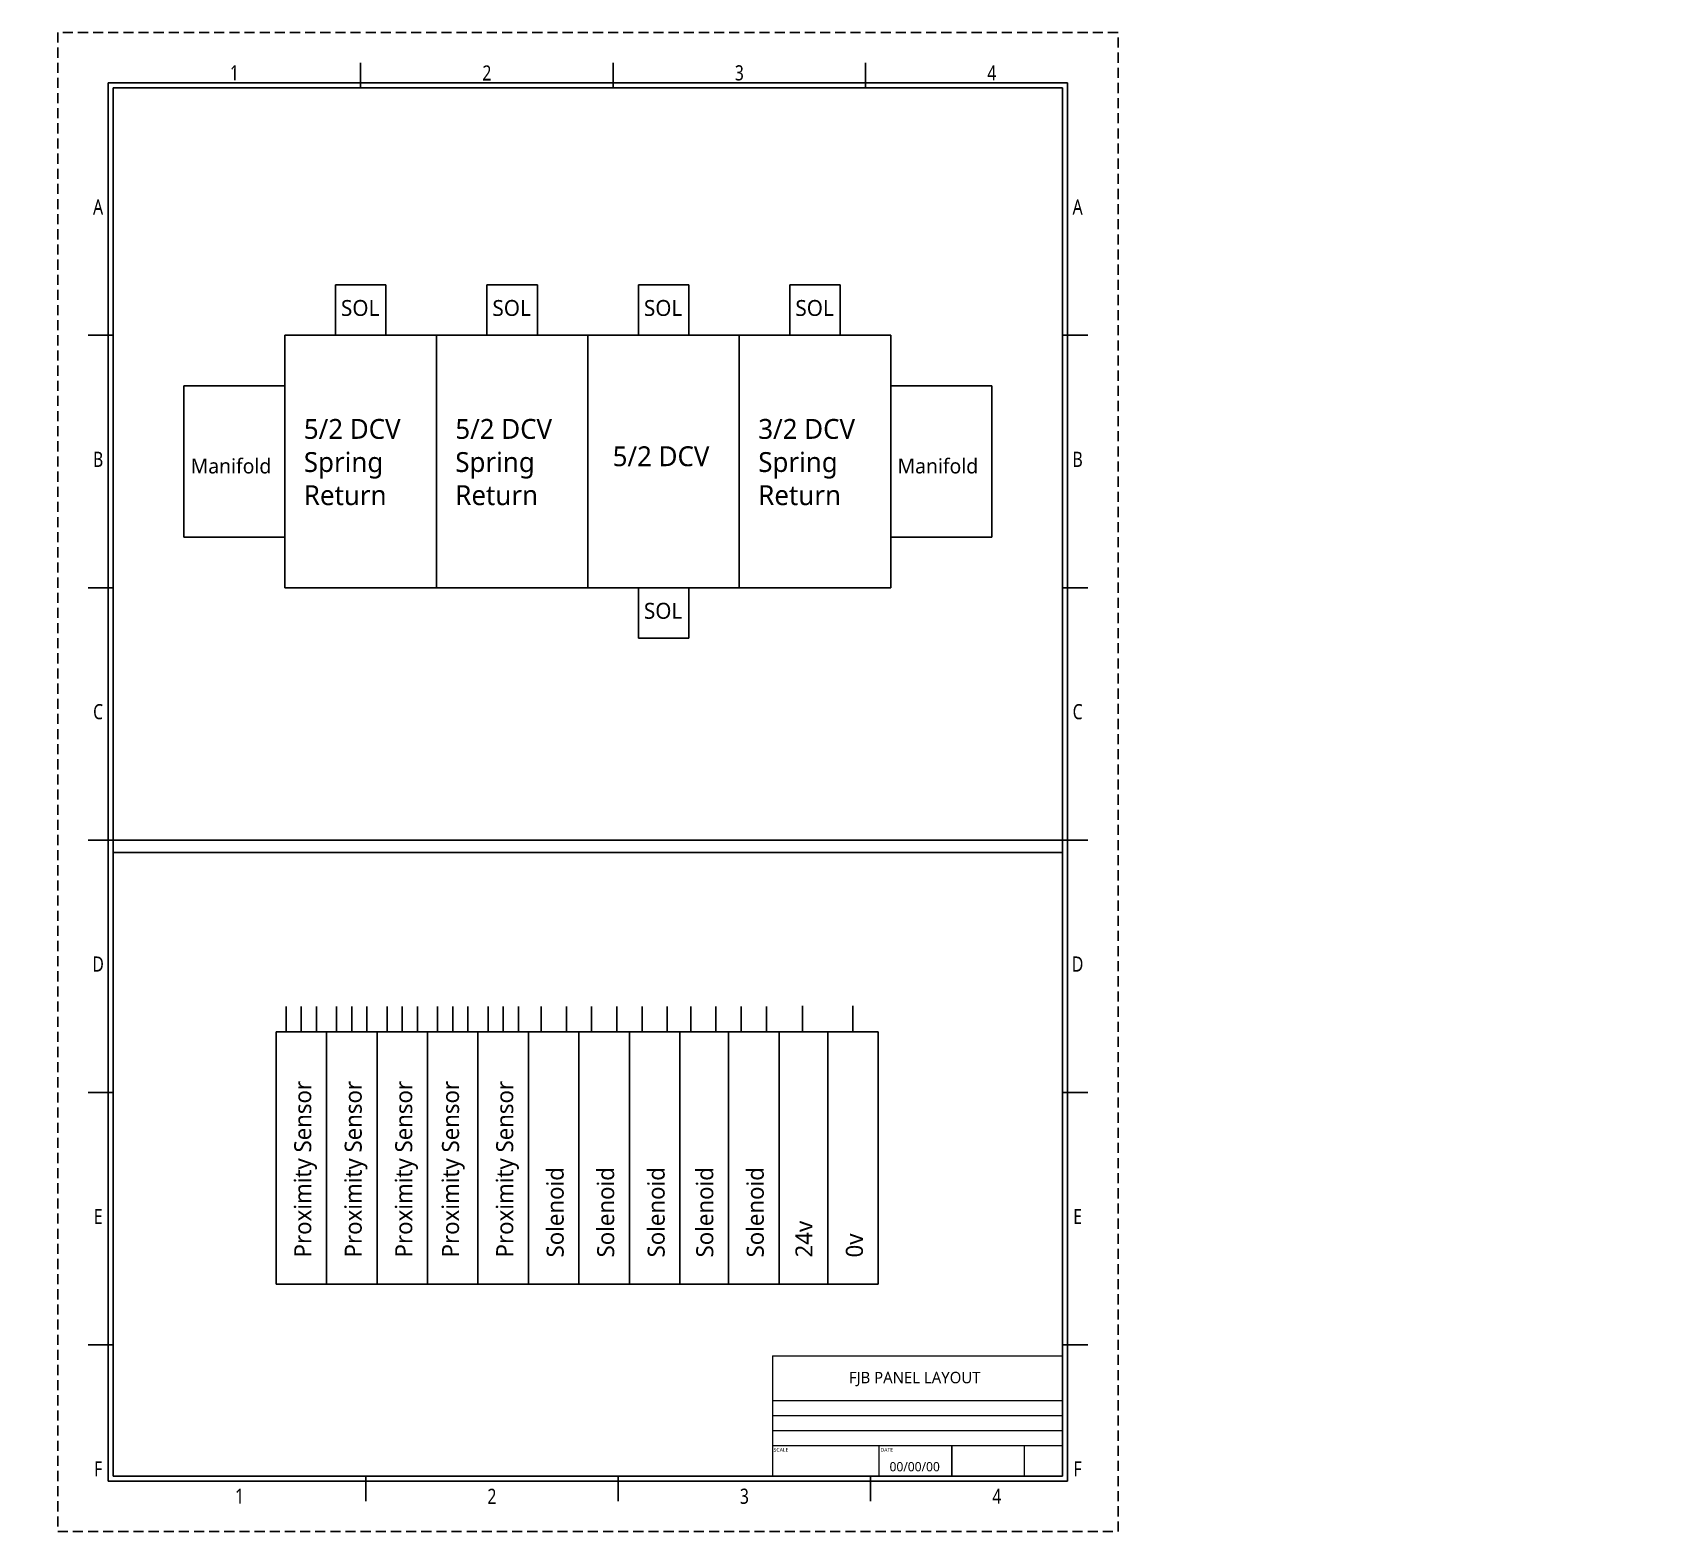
# Model space of a CAD drawing. Header units: millimetres. Extents: x -5 to 316, y 0 to 297.
import ezdxf
from ezdxf.enums import TextEntityAlignment as Align

# ---------------------------------------------------------------- set-up
doc = ezdxf.new("R2010")
doc.units = ezdxf.units.MM
doc.header["$LTSCALE"] = 4
doc.linetypes.add('DASHED', pattern=[0.75, 0.5, -0.25])
for name, color, linetype in [('COMMENT', 4, 'Continuous'), ('TITLE', 4, 'Continuous'), ('ZUWAKU', 7, 'Continuous')]:
    doc.layers.add(name, color=color, linetype=linetype)
doc.layers.add('Object Lines', color=7, linetype='Continuous', lineweight=13)
doc.styles.get("Standard").update_dxf_attribs({"font": 'Meiryo UI.ttf'})

# ---------------------------------------------------------------- blocks, each defined once
blk = doc.blocks.new('JIS_border_a4(P)')
at = {"layer": 'ZUWAKU'}
for p, q in [((60, 286), (60, 291)), ((110, 286), (110, 291)), ((160, 286), (160, 291)), ((11, 237), (6, 237)), ((204, 237), (199, 237)), ((11, 187), (6, 187)), ((204, 187), (199, 187)), ((11, 137), (6, 137)), ((204, 137), (199, 137)), ((11, 87), (6, 87)), ((204, 87), (199, 87)), ((11, 37), (6, 37)), ((204, 37), (199, 37)), ((61, 6), (61, 11)), ((111, 6), (111, 11)), ((161, 6), (161, 11))]:
    blk.add_line(p, q, dxfattribs=at)
at = {"layer": 'ZUWAKU', "color": 5}
for p, q in [((10, 287), (10, 10)), ((10, 287), (200, 287)), ((200, 287), (200, 10)), ((11, 286), (11, 11)), ((11, 286), (199, 286)), ((199, 286), (199, 11)), ((10, 10), (200, 10)), ((11, 11), (199, 11))]:
    blk.add_line(p, q, dxfattribs=at)
at = {"layer": 'ZUWAKU', "color": 5, "linetype": 'DASHED'}
blk.add_lwpolyline([(0, 0), (210, 0), (210, 297), (0, 297)], close=True, dxfattribs=at)
at = {"layer": 'COMMENT', "width": 0.8}
for s, p in [('1', (35, 289)), ('2', (85, 289)), ('3', (135, 289)), ('4', (185, 289)), ('A', (8, 262.43)), ('A', (202, 262.43)), ('B', (8, 212.43)), ('B', (202, 212.43)), ('C', (8, 162.43)), ('C', (202, 162.43)), ('D', (8, 112.43)), ('D', (202, 112.43)), ('E', (8, 62.43)), ('E', (202, 62.43)), ('F', (8, 12.43)), ('F', (202, 12.43)), ('1', (36, 7)), ('2', (86, 7)), ('3', (136, 7)), ('4', (186, 7))]:
    blk.add_text(s, height=3, dxfattribs=at).set_placement(p, align=Align.MIDDLE)

msp = doc.modelspace()

# ---------------------------------------------------------------- linework, layer by layer
for p, q in [((55, 237), (55, 247)), ((55, 247), (65, 247)), ((65, 247), (65, 237)), ((85, 237), (85, 247)), ((85, 247), (95, 247)), ((95, 247), (95, 237)), ((115, 237), (115, 247)), ((115, 247), (125, 247)), ((125, 247), (125, 237)), ((145, 237), (145, 247)), ((145, 247), (155, 247)), ((155, 247), (155, 237)), ((45, 237), (165, 237)), ((45, 187), (45, 237)), ((85, 237), (45, 237)), ((65, 237), (55, 237)), ((75, 237), (95, 237)), ((75, 187), (75, 237)), ((75, 237), (105, 237)), ((105, 237), (125, 237)), ((105, 237), (105, 187)), ((105, 237), (115, 237)), ((115, 237), (135, 237)), ((125, 237), (165, 237)), ((135, 187), (135, 237)), ((165, 237), (165, 187)), ((45, 227), (25, 227)), ((25, 227), (25, 197)), ((45, 212), (45, 227)), ((165, 227), (185, 227)), ((185, 227), (185, 197)), ((25, 197), (45, 197)), ((185, 197), (165, 197)), ((45, 187), (165, 187)), ((85, 187), (45, 187)), ((45, 187), (75, 187)), ((105, 187), (135, 187)), ((115, 177), (115, 187)), ((165, 187), (125, 187)), ((125, 187), (125, 177)), ((199, 187), (201.5, 187)), ((115, 177), (125, 177)), ((11, 137), (199, 137)), ((11, 134.5), (11, 137)), ((199, 137), (199, 134.5)), ((199, 134.5), (11, 134.5)), ((45.24, 99.03), (45.24, 104.03)), ((48.24, 99.03), (48.24, 104.03)), ((51.24, 99.03), (51.24, 104.03)), ((55.24, 99.03), (55.24, 104.03)), ((58.24, 99.03), (58.24, 104.03)), ((61.24, 99.03), (61.24, 104.03)), ((65.24, 99.03), (65.24, 104.03)), ((68.24, 99.03), (68.24, 104.03)), ((71.24, 99.03), (71.24, 104.03)), ((75.24, 99.03), (75.24, 104.03)), ((78.24, 99.03), (78.24, 104.03)), ((81.24, 99.03), (81.24, 104.03)), ((85.24, 99.03), (85.24, 104.03)), ((88.24, 99.03), (88.24, 104.03)), ((91.24, 99.03), (91.24, 104.03)), ((95.74, 99.03), (95.74, 104.03)), ((100.74, 99.03), (100.74, 104.03)), ((105.74, 99.03), (105.74, 104.03)), ((110.74, 99.03), (110.74, 104.03)), ((115.74, 99.03), (115.74, 104.03)), ((120.74, 99.03), (120.74, 104.03)), ((125.37, 99.03), (125.37, 104.03)), ((130.37, 99.03), (130.37, 104.03)), ((135.37, 99.03), (135.37, 104.03)), ((140.37, 99.03), (140.37, 104.03)), ((147.51, 99.03), (147.51, 104.16)), ((157.51, 99.03), (157.51, 104.16)), ((43.24, 99.03), (123.24, 99.03)), ((43.24, 99.03), (43.24, 49.03)), ((43.24, 99.03), (53.24, 99.03)), ((48.24, 99.03), (45.24, 99.03)), ((48.24, 99.03), (51.24, 99.03)), ((53.24, 99.03), (53.24, 49.03)), ((63.24, 49.03), (63.24, 99.03)), ((63.24, 99.03), (73.24, 99.03)), ((73.24, 99.03), (73.24, 49.03)), ((82.51, 99.03), (162.51, 99.03)), ((83.24, 49.03), (83.24, 99.03)), ((83.24, 99.03), (93.24, 99.03)), ((83.24, 99.03), (85.74, 99.03)), ((85.74, 99.03), (90.74, 99.03)), ((93.24, 99.03), (93.24, 49.03)), ((103.24, 49.03), (103.24, 99.03)), ((103.24, 99.03), (113.24, 99.03)), ((113.24, 99.03), (113.24, 49.03)), ((122.87, 99.03), (132.87, 99.03)), ((123.24, 49.03), (123.24, 99.03)), ((132.87, 99.03), (132.87, 49.03)), ((142.87, 49.03), (142.87, 99.03)), ((152.51, 99.03), (152.51, 49.03)), ((162.51, 49.03), (162.51, 99.03)), ((123.24, 49.03), (43.24, 49.03)), ((53.24, 49.03), (63.24, 49.03)), ((73.24, 49.03), (83.24, 49.03)), ((162.51, 49.03), (82.51, 49.03)), ((93.24, 49.03), (103.24, 49.03)), ((113.24, 49.03), (123.24, 49.03)), ((132.87, 49.03), (142.87, 49.03))]:
    msp.add_line(p, q)
at = {"layer": 'Object Lines'}
for p, q in [((141.54, 34.81), (199, 34.81)), ((141.54, 34.81), (141.54, 11)), ((199, 34.81), (199, 11)), ((199, 25.88), (141.54, 25.88)), ((199, 22.9), (141.54, 22.9)), ((199, 19.93), (141.54, 19.93)), ((199, 16.95), (141.54, 16.95)), ((162.71, 11), (162.71, 16.95)), ((177.08, 11), (177.08, 16.95)), ((177.08, 16.95), (177.08, 11)), ((191.45, 11), (191.45, 16.95)), ((199, 11), (141.54, 11))]:
    msp.add_line(p, q, dxfattribs=at)

# ---------------------------------------------------------------- block references
msp.add_blockref('JIS_border_a4(P)', (0, 0))

# ---------------------------------------------------------------- texts
for s, height, p in [('SOL', 3.149, (56.1, 240.84)), ('SOL', 3.149, (86.1, 240.84)), ('SOL', 3.149, (116.1, 240.84)), ('SOL', 3.149, (146.1, 240.84)), ('Manifold', 2.941, (26.34, 209.63)), ('5/2 DCV', 3.936, (109.91, 211.07)), ('Manifold', 2.941, (166.34, 209.63)), ('SOL', 3.149, (116.1, 180.84)), ('SCALE', 0.764, (141.78, 15.8)), ('DATE', 0.764, (162.95, 15.8))]:
    msp.add_text(s, height=height).set_placement(p)
for s, height, p in [('Proximity Sensor', 3.3718, (50.21, 54.31)), ('Proximity Sensor', 3.3718, (60.21, 54.31)), ('Proximity Sensor', 3.3718, (70.21, 54.31)), ('Proximity Sensor', 3.3718, (79.48, 54.31)), ('Proximity Sensor', 3.3718, (90.21, 54.31)), ('Solenoid', 3.372, (100.21, 54.31)), ('Solenoid', 3.372, (110.21, 54.31)), ('Solenoid', 3.372, (120.21, 54.31)), ('Solenoid', 3.372, (129.84, 54.31)), ('Solenoid', 3.372, (139.84, 54.31)), ('24v', 3.372, (149.48, 54.31)), ('0v', 3.372, (159.48, 54.31))]:
    msp.add_text(s, height=height, rotation=90).set_placement(p)
at = {"attachment_point": 1}
for s, width, gutter_width, heights, insert, char_height in [('\\A1;5/2 DCV Spring Return', 22.8621, 19.68, [0], (48.75, 220.42), 3.936), ('\\A1;5/2 DCV Spring Return', 22.8621, 19.68, [0], (78.75, 220.42), 3.936), ('\\A1;3/2 DCV Spring Return', 22.8621, 19.68, [0], (138.75, 220.42), 3.936), ('FJB PANEL LAYOUT', 53.7527, 3.77, [0.77], (156.68, 31.64), 2.2648)]:
    msp.add_mtext_dynamic_manual_height_columns(s, width=width, gutter_width=gutter_width, heights=heights, dxfattribs=dict(at, insert=insert, char_height=char_height))
at = {"layer": 'Object Lines'}
msp.add_attdef('00/00/00', text='00/00/00', height=1.831, dxfattribs=at).set_placement((169.73, 12.85), align=Align.MIDDLE_CENTER)
at = {"layer": 'TITLE', "flags": 1}
for p, height in [((11, 11), 2.05), ((-5, 6), 3), ((316.46, 6), 3)]:
    msp.add_attdef('', p, '', height=height, dxfattribs=at)

doc.saveas('drawing.dxf')
